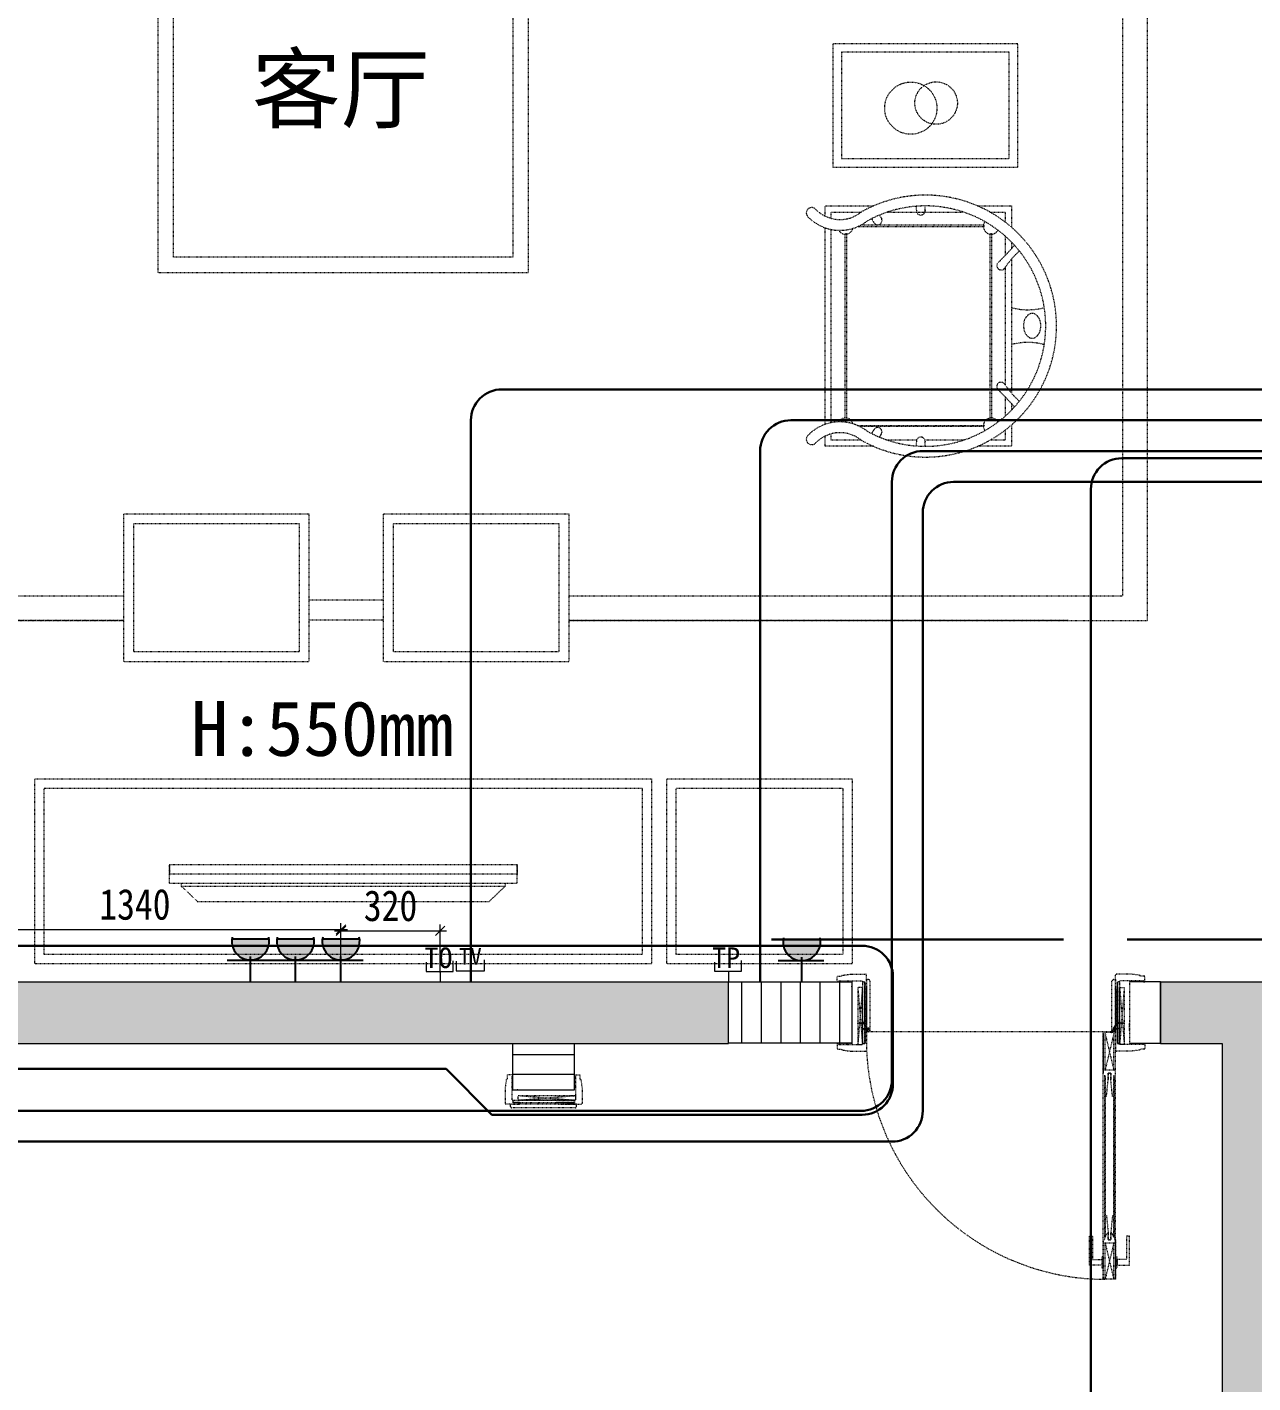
# Model space of a CAD drawing. Header units: millimetres. Extents: x -41640 to 3079702, y -5257903 to 68462.
# Drawn here: x 6907 to 10882, y 5178 to 9576 of the extents above; entities that cross this region are included whole.
import ezdxf

# ---------------------------------------------------------------- set-up
doc = ezdxf.new("R2010")
doc.units = ezdxf.units.MM
doc.header["$LTSCALE"] = 10
doc.linetypes.add('ACAD_ISO03W100', pattern=[30, 12, -18])
doc.linetypes.add('CONTINOUS', pattern=[0])
doc.layers.get('0').update_dxf_attribs({"color": 255})
doc.layers.get('Defpoints').update_dxf_attribs({"color": 255})
for name, color, linetype, lineweight in [('1弱电插座布线图', 6, 'Continuous', 30), ('1弱电插座布置图', 6, 'Continuous', 30), ('1强弱电插座尺寸', 5, 'Continuous', 0), ('1强电插座布线图', 1, 'Continuous', 30), ('1强电插座布置图', 1, 'Continuous', 30), ('E__电路__弱电插座', 6, 'Continuous', 5), ('浅线', 251, 'CONTINOUS', 0)]:
    doc.layers.add(name, color=color, linetype=linetype, lineweight=lineweight)
doc.layers.add('2323', color=4, linetype='Continuous')
doc.layers.add('LAYER2', color=8, linetype='Continuous')
doc.styles.get("Standard").update_dxf_attribs({"font": ''})
doc.styles.add('夏建东', font='', dxfattribs={"width": 0.85})
doc.styles.add('宋', font='')
doc.styles.add('邓林', font='simhei.ttf')
doc.styles.get('Standard').set_extended_font_data('SimSun')
doc.styles.get('夏建东').set_extended_font_data('SimSun')
doc.styles.get('宋').set_extended_font_data('FangSong_GB2312')
doc.dimstyles.new('g', dxfattribs={"dimtxt": 100, "dimasz": 31, "dimexe": 21, "dimexo": 30, "dimgap": 31, "dimtad": 1, "dimtih": 1, "dimtoh": 1, "dimdec": 0, "dimrnd": 10, "dimdsep": 46, "dimtxsty": '夏建东', "dimblk": 'OBLIQUE', "dimcen": 2.5, "dimdle": 21, "dimclrd": 5, "dimclre": 5, "dimclrt": 5, "dimadec": 0, "dimazin": 0, "dimtfac": 1, "dimtdec": 0, "dimtmove": 2, "dimatfit": 3, "dimldrblk": 'DOT', "dimfxl": 300, "dimlwd": -1, "dimlwe": -1, "dimarcsym": 1})

# ---------------------------------------------------------------- blocks, each defined once
blk = doc.blocks.new('强电插座')
at = {"lineweight": 0}
h = blk.add_hatch(color=12, dxfattribs=at)
h.set_gradient(color1=(216, 3, 3), color2=(230, 5, 5), tint=1, name='CYLINDER')
h.paths.add_polyline_path([(88497.8, 75989.2, 1.129445), (88497.8, 75909.4)])
at = {"layer": '2323', "color": 1}
for p, q in [((88452.6, 75999.6), (88452.6, 75902)), ((88497.8, 75989.2), (88497.8, 75909.4)), ((88407.2, 75949.3), (88460.4, 75949.3))]:
    blk.add_line(p, q, dxfattribs=at)
blk.add_arc((88492.9, 75949.3), 40.2, 77.2553, 282.7447, dxfattribs=at)
at = {"layer": 'LAYER2', "color": 1, "ltscale": 20}
blk.add_line((88456.4, 75966.1), (88456.4, 75966.1), dxfattribs=at)
blk = doc.blocks.new('_Oblique')
at = {"color": 0, "linetype": 'ByBlock', "lineweight": -2}
blk.add_line((-0.5, -0.5), (0.5, 0.5), dxfattribs=at)
blk = doc.blocks.new('*D677')
at = {"layer": '1强弱电插座尺寸', "color": 5}
for p, q in [((6567.5, 6648.7), (7946.2, 6648.7)), ((6588.5, 6509), (6588.5, 6669.7)), ((7925.2, 6511.1), (7925.2, 6669.7))]:
    blk.add_line(p, q, dxfattribs=at)
at = {"layer": 'Defpoints', "color": 0, "linetype": 'Continuous', "lineweight": 30}
for p in [(7925.2, 6648.7), (6588.5, 6479), (7925.2, 6481.1)]:
    blk.add_point(p, dxfattribs=at)
at = {"layer": '1强弱电插座尺寸', "color": 5, "linetype": 'Continuous', "xscale": 31, "yscale": 31, "zscale": 31, "rotation": 180}
blk.add_blockref('_Oblique', (6588.5, 6648.7), dxfattribs=at)
at = {"layer": '1强弱电插座尺寸', "color": 5, "linetype": 'Continuous', "xscale": 31, "yscale": 31, "zscale": 31}
blk.add_blockref('_Oblique', (7925.2, 6648.7), dxfattribs=at)
at = {"layer": '1强弱电插座尺寸', "color": 5, "linetype": 'Continuous', "lineweight": 30, "insert": (7256.9, 6729.7), "char_height": 100, "attachment_point": 5, "style": '夏建东'}
blk.add_mtext('1340', dxfattribs=at)
blk = doc.blocks.new('_Dot')
at = {"color": 0, "linetype": 'ByBlock', "lineweight": -2}
blk.add_line((-0.5, 0), (-1, 0), dxfattribs=at)
at = {"color": 0, "linetype": 'ByBlock', "const_width": 0.5}
blk.add_lwpolyline([(-0.25, 0, 1), (0.25, 0, 1)], format="xyb", close=True, dxfattribs=at)
blk = doc.blocks.new('网线')
at = {"layer": 'E__电路__弱电插座', "color": 6, "lineweight": 9}
for p, q in [((1018175, 135204), (1018175, 135111)), ((1018450, 135111), (1018450, 135219)), ((1018175, 135111), (1018450, 135111)), ((1018318, 135111), (1018318, 135003))]:
    blk.add_line(p, q, dxfattribs=at)
at = {"layer": 'E__电路__弱电插座', "color": 6, "ltscale": 20, "insert": (1018158, 135354), "char_height": 210, "width": 159.17, "attachment_point": 1, "style": '宋'}
blk.add_mtext('{\\fSimSun|b0|i0|c134|p2;TO}', dxfattribs=at)
blk = doc.blocks.new('33333')
at = {"layer": '1弱电插座布置图', "color": 6, "lineweight": 9}
for p, q in [((-95, 134.1), (-95, 71.7)), ((87.9, 71.7), (87.9, 143.7)), ((-95, 71.7), (87.9, 71.7)), ((0, 71.8), (0, 0))]:
    blk.add_line(p, q, dxfattribs=at)
at = {"layer": '1弱电插座布置图', "color": 6, "lineweight": 9, "ltscale": 20, "insert": (-77.2, 220), "char_height": 107.788, "width": 95.312, "attachment_point": 1, "style": '宋'}
blk.add_mtext('{\\fSimSun|b0|i0|c134|p2;TV}', dxfattribs=at)
blk = doc.blocks.new('*D703')
at = {"layer": '1强弱电插座尺寸', "color": 5}
for p, q in [((7904.2, 6644.3), (8267.7, 6644.3)), ((7925.2, 6511.1), (7925.2, 6665.3)), ((8246.7, 6509), (8246.7, 6665.3))]:
    blk.add_line(p, q, dxfattribs=at)
at = {"layer": 'Defpoints', "color": 0, "linetype": 'Continuous', "lineweight": 30}
for p in [(8246.7, 6644.3), (7925.2, 6481.1), (8246.7, 6479)]:
    blk.add_point(p, dxfattribs=at)
at = {"layer": '1强弱电插座尺寸', "color": 5, "linetype": 'Continuous', "xscale": 31, "yscale": 31, "zscale": 31, "rotation": 180}
blk.add_blockref('_Oblique', (7925.2, 6644.3), dxfattribs=at)
at = {"layer": '1强弱电插座尺寸', "color": 5, "linetype": 'Continuous', "xscale": 31, "yscale": 31, "zscale": 31}
blk.add_blockref('_Oblique', (8246.7, 6644.3), dxfattribs=at)
at = {"layer": '1强弱电插座尺寸', "color": 5, "linetype": 'Continuous', "lineweight": 30, "insert": (8086, 6725.3), "char_height": 100, "attachment_point": 5, "style": '夏建东'}
blk.add_mtext('320', dxfattribs=at)

msp = doc.modelspace()

# ---------------------------------------------------------------- hatches: boundary and pattern name
at = {"layer": '浅线'}
h = msp.add_hatch(color=256, dxfattribs=at)
h.paths.add_polyline_path([(2982.3, 12839), (2742.3, 12839), (2742.3, 11479), (2982.3, 11479)])
h.paths.add_polyline_path([(2982.3, 7279), (2742.3, 7279), (2742.3, 5879), (2982.3, 5879)])
h.paths.add_polyline_path([(9182.3, 6479), (2982.3, 6479), (2982.3, 6279), (9182.3, 6279)])
h.paths.add_polyline_path([(8467.2, 6279), (8207.7, 6279)], flags=17)
msp.add_hatch(color=256, dxfattribs=at).paths.add_polyline_path([(15982.6, 7479), (12982.6, 7479), (12982.6, 6479), (10582.3, 6479), (10582.3, 6279), (10782.3, 6279), (10782.3, 2479), (10982.3, 2479), (10982.3, 6279), (13182.6, 6279), (13182.6, 7279), (15782.6, 7279), (15782.6, 6129), (16132.6, 6129), (16132.6, 6349), (15982.6, 6349)])
h = msp.add_hatch(dxfattribs=at)
h.set_pattern_fill('ANSI31', color=256, scale=20, angle=45, style=0)
h.set_pattern_definition([(90, (-3246102.35, 3421590.874), (-63.5, 1e-14), [])])
h.paths.add_polyline_path([(9581.9, 6479), (9182.3, 6479), (9182.3, 6279.7), (9581.9, 6279.7)])
h = msp.add_hatch(dxfattribs=at)
h.set_pattern_fill('ANSI31', color=256, scale=20, angle=135, style=0)
h.set_pattern_definition([(180, (-3246102.35, 3421590.874), (-1e-14, -63.5), [])])
h.paths.add_polyline_path([(8682.3, 6279), (8482.3, 6279), (8482.3, 6129), (8682.3, 6129)])
h.paths.add_polyline_path([(8682.3, 5029), (8482.3, 5029), (8482.3, 4879), (8682.3, 4879)])

# ---------------------------------------------------------------- linework, layer by layer
at = {"layer": '1弱电插座布线图', "linetype": 'Continuous', "lineweight": 30}
for points in [[(8346.7, 6478.4), (8346.7, 8300.6, -0.414214), (8446.7, 8400.6), (20529.8, 8400.6, -0.414214), (20629.8, 8300.6), (20629.8, 4449)], [(9284.4, 6479), (9284.4, 8200.6, -0.414214), (9384.4, 8300.6), (20429.8, 8300.6, -0.414214), (20529.8, 8200.6), (20529.8, 4449)], [(5794.8, 6279), (5794.8, 6160.5, 0.414214), (5894.8, 6060.5), (9611.8, 6060.5, 0.414214), (9711.8, 6160.5), (9711.8, 8100.6, -0.414214), (9811.8, 8200.6), (20329.8, 8200.6, -0.414214), (20429.8, 8100.6), (20429.8, 4449)], [(5694.8, 6279), (5694.8, 6060.5, 0.414214), (5794.8, 5960.5), (9711.8, 5960.5, 0.414214), (9811.8, 6060.5), (9811.8, 8000.6, -0.414214), (9911.8, 8100.6), (20229.8, 8100.6, -0.414214), (20329.8, 8000.6), (20329.8, 4449)]]:
    msp.add_lwpolyline(points, format="xyb", dxfattribs=at)
at = {"layer": '1强电插座布线图', "linetype": 'Continuous', "lineweight": 30}
for points in [[(6694, 2547.6), (3095.7, 2547.6), (3095.7, 6196.6), (8266.3, 6196.6), (8414.9, 6047.9), (9615.3, 6047.9, 0.414214), (9715.3, 6147.9), (9715.3, 6495.8, 0.414214), (9615.3, 6595.8), (5952, 6595.8), (3191.1, 6595.8, -0.414214), (3091.1, 6695.8), (3091.1, 12186.5), (10674.5, 12186.5, 0.414214), (10774.5, 12286.5), (10774.5, 12419.2, 0.414214), (10674.5, 12519.2), (10272.3, 12519.2)], [(14817.4, 7479), (14817.4, 7977, 0.414214), (14717.4, 8077), (12631.7, 8077, 0.414214), (12531.7, 7977), (12531.7, 6715.9, -0.414214), (12431.7, 6615.9), (10475.1, 6615.9)]]:
    msp.add_lwpolyline(points, format="xyb", dxfattribs=at)
at = {"layer": '1强电插座布线图', "color": 2, "linetype": 'Continuous', "lineweight": 30}
msp.add_lwpolyline([(21521.3, 4375.7), (21521.3, 8077, 0.414214), (21421.3, 8177), (10457, 8177, 0.414214), (10357, 8077), (10357, 4815.6, -0.414214), (10257, 4715.6), (8769.1, 4715.6)], format="xyb", dxfattribs=at)
at = {"layer": '1强电插座布线图', "linetype": 'Continuous', "lineweight": 30}
msp.add_lwpolyline([(10268.6, 6615.9), (9321, 6615.9)], dxfattribs=at)
at = {"layer": 'E__电路__弱电插座', "color": 6, "lineweight": 9}
for p, q in [((9136.9, 6543.1), (9136.9, 6513.3)), ((9136.9, 6513.3), (9224.4, 6513.3)), ((9182.3, 6513.3), (9182.3, 6479)), ((9224.4, 6513.3), (9224.4, 6547.7))]:
    msp.add_line(p, q, dxfattribs=at)
at = {"layer": '浅线', "linetype": 'ACAD_ISO03W100', "ltscale": 0.01}
for p, q in [((7368.7, 6859.5), (8496.2, 6859.5)), ((7368.7, 6799.5), (7368.7, 6859.5)), ((7368.7, 6859.5), (7368.7, 6823.5)), ((7368.7, 6829.5), (8496.2, 6829.5)), ((8496.2, 6859.5), (8496.2, 6823.5)), ((8496.2, 6799.5), (8496.2, 6859.5)), ((7368.7, 6799.5), (8496.2, 6799.5)), ((7407.5, 6799.5), (7407.5, 6789)), ((7407.5, 6789), (8457.3, 6789)), ((7407.5, 6789), (7459.3, 6739.5)), ((8457.3, 6789), (8405.5, 6739.5)), ((8457.3, 6799.5), (8457.3, 6789)), ((9534.3, 6479), (9534.3, 6497)), ((9534.3, 6497), (9549.3, 6497)), ((9539.3, 6479), (9534.3, 6479)), ((9539.3, 6482), (9616.8, 6482)), ((9539.3, 6482), (9539.3, 6479)), ((9549.3, 6500), (9579.3, 6504)), ((9549.3, 6497), (9549.3, 6500)), ((9579.3, 6504), (9626.3, 6504)), ((9582.3, 6480.5), (9582.3, 6277.5)), ((9623.8, 6479), (9616.3, 6479)), ((9616.3, 6479), (9616.3, 6279)), ((9623.8, 6479), (9616.3, 6479)), ((9616.8, 6479), (9616.8, 6482)), ((9616.8, 6479), (9623.8, 6479)), ((9623.8, 6339), (9623.8, 6479)), ((9623.8, 6339), (9623.8, 6479)), ((9623.8, 6476), (9623.8, 6337)), ((9623.8, 6476), (9623.8, 6337)), ((9629.3, 6464), (9629.3, 6501)), ((9629.3, 6486), (9629.3, 6337)), ((9636.3, 6486), (9629.3, 6486)), ((9629.3, 6486), (9629.3, 6464)), ((9641.3, 6321.5), (9641.3, 6481)), ((10425.3, 6321.5), (10425.3, 6481)), ((10430.3, 6486), (10437.3, 6486)), ((10437.3, 6464), (10437.3, 6501)), ((10437.3, 6486), (10437.3, 6337)), ((10437.3, 6486), (10437.3, 6464)), ((10487.3, 6504), (10440.3, 6504)), ((10442.8, 6479), (10450.3, 6479)), ((10449.8, 6479), (10442.8, 6479)), ((10442.8, 6339), (10442.8, 6479)), ((10442.8, 6479), (10450.3, 6479)), ((10442.8, 6339), (10442.8, 6479)), ((10442.8, 6476), (10442.8, 6337)), ((10442.8, 6476), (10442.8, 6337)), ((10449.8, 6479), (10449.8, 6482)), ((10527.3, 6482), (10449.8, 6482)), ((10450.3, 6479), (10450.3, 6279)), ((10482.3, 6482), (10482.3, 6276)), ((10517.3, 6500), (10487.3, 6504)), ((10517.3, 6497), (10517.3, 6500)), ((10532.3, 6497), (10517.3, 6497)), ((10527.3, 6482), (10527.3, 6479)), ((10527.3, 6479), (10532.3, 6479)), ((10532.3, 6479), (10532.3, 6497)), ((9616.3, 6461), (9601.3, 6276)), ((9601.3, 6461), (9616.3, 6276)), ((9601.3, 6461), (9601.3, 6276)), ((9616.3, 6461), (9601.3, 6461)), ((9616.3, 6276), (9616.3, 6461)), ((9623.8, 6337), (9623.8, 6464)), ((9629.3, 6464), (9628, 6339)), ((9629.3, 6464), (9628, 6339)), ((9629.3, 6464), (9629.3, 6337)), ((9629.3, 6337.5), (9629.3, 6464)), ((9629.3, 6464), (9629.3, 6337)), ((10437.3, 6464), (10438.6, 6339)), ((10437.3, 6464), (10437.3, 6337)), ((10437.3, 6337.5), (10437.3, 6464)), ((10437.3, 6464), (10438.6, 6339)), ((10437.3, 6464), (10437.3, 6337)), ((10442.8, 6337), (10442.8, 6464)), ((10450.3, 6461), (10465.3, 6276)), ((10465.3, 6461), (10450.3, 6276)), ((10450.3, 6276), (10450.3, 6461)), ((10450.3, 6461), (10465.3, 6461)), ((10465.3, 6461), (10465.3, 6276)), ((9599.1, 6345), (9626.3, 6345)), ((9605.1, 6346.8), (9621.3, 6346.8)), ((9605.8, 6343.2), (9621.3, 6343.2)), ((9621.3, 6346.8), (9626.3, 6345)), ((9621.3, 6343.2), (9626.3, 6345)), ((9623.8, 6339), (9628, 6339)), ((9623.8, 6339), (9623.8, 6337)), ((9623.8, 6339), (9628, 6339)), ((9623.8, 6339), (9623.8, 6337)), ((9623.8, 6282), (9623.8, 6338.5)), ((9623.8, 6338.5), (9629.3, 6338.5)), ((9623.8, 6338.5), (9629.3, 6338.5)), ((9623.8, 6282), (9623.8, 6338.5)), ((9629.3, 6338.5), (9623.8, 6338.5)), ((9623.8, 6338.5), (9623.8, 6279)), ((9629.3, 6337), (9623.8, 6337)), ((9623.8, 6337), (9629.3, 6337)), ((9623.8, 6337), (9629.3, 6337)), ((9629.3, 6337), (9623.8, 6337)), ((9623.8, 6336.5), (9628, 6336.5)), ((9623.8, 6336.5), (9623.8, 6279)), ((9629.3, 6331.5), (9628, 6336.5)), ((9629.3, 6338.5), (9629.3, 6321.5)), ((9629.3, 6338.5), (9629.3, 6321.5)), ((9629.3, 6338.5), (9629.3, 6321.5)), ((9629.3, 6337), (9629.3, 6337)), ((10433.3, 6326.6), (10433.3, 6335.6)), ((10433.3, 6326.6), (10433.3, 6335.6)), ((10433.8, 6336.1), (10437.3, 6336.1)), ((10433.8, 6336.1), (10437.3, 6336.1)), ((10437.3, 6338.5), (10437.3, 6321.5)), ((10442.8, 6338.5), (10437.3, 6338.5)), ((10442.8, 6338.5), (10437.3, 6338.5)), ((10437.3, 6338.5), (10437.3, 6321.5)), ((10437.3, 6338.5), (10437.3, 6321.5)), ((10437.3, 6338.5), (10442.8, 6338.5)), ((10437.3, 6337), (10442.8, 6337)), ((10442.8, 6337), (10437.3, 6337)), ((10442.8, 6337), (10437.3, 6337)), ((10437.3, 6337), (10437.3, 6337)), ((10437.3, 6337), (10442.8, 6337)), ((10437.3, 6331.5), (10438.6, 6336.5)), ((10442.8, 6339), (10438.6, 6339)), ((10442.8, 6339), (10438.6, 6339)), ((10442.8, 6336.5), (10438.6, 6336.5)), ((10445.3, 6346.8), (10440.3, 6345)), ((10467.5, 6345), (10440.3, 6345)), ((10445.3, 6343.2), (10440.3, 6345)), ((10442.8, 6339), (10442.8, 6337)), ((10442.8, 6339), (10442.8, 6337)), ((10442.8, 6282), (10442.8, 6338.5)), ((10442.8, 6282), (10442.8, 6338.5)), ((10442.8, 6338.5), (10442.8, 6279)), ((10442.8, 6336.5), (10442.8, 6279)), ((10461.5, 6346.8), (10445.3, 6346.8)), ((10460.9, 6343.2), (10445.3, 6343.2)), ((10482.3, 6321.4), (10482.3, 6341.4)), ((9614.1, 6326.2), (9632.3, 6326.2)), ((9620.1, 6328), (9627.3, 6328)), ((9620.8, 6324.4), (9627.3, 6324.4)), ((9623.8, 6329.5), (9623.8, 6331.5)), ((9627.3, 6328), (9632.3, 6326.2)), ((9627.3, 6324.4), (9632.3, 6326.2)), ((9629.3, 6331.5), (9629.3, 6257)), ((9629.3, 6324.5), (9629.3, 6331.5)), ((9629.3, 6279), (9629.3, 6324.5)), ((9629.3, 6321.5), (9634.1, 6321.5)), ((9633.3, 6321.5), (9629.3, 6321.5)), ((9633.3, 6321.5), (9629.3, 6321.5)), ((9629.3, 6321.5), (9629.3, 6316.5)), ((9629.3, 6321.5), (9629.3, 6316.9)), ((9633.3, 6321.5), (9629.3, 6321.5)), ((9635.1, 6318.4), (9629.3, 6316.5)), ((10437.3, 6316.5), (9629.3, 6316.5)), ((9633.3, 6321.5), (9633.3, 6329.5)), ((9633.3, 6329.5), (9637.3, 6329.5)), ((9633.3, 6329.5), (9637.3, 6329.5)), ((9633.3, 6321.5), (9633.3, 6329.5)), ((9633.3, 6329.5), (9637.3, 6329.5)), ((9633.3, 6329.5), (9633.3, 6321.5)), ((9635.1, 6328.5), (9633.4, 6327.2)), ((9634.1, 6325), (9633.4, 6324.6)), ((9633.9, 6326.9), (9633.7, 6326.8)), ((9633.9, 6324.3), (9633.7, 6324.2)), ((9634.1, 6326.8), (9634.1, 6325)), ((9634.1, 6324.2), (9634.1, 6321.5)), ((9635.5, 6328.5), (9635.1, 6328.5)), ((9635.1, 6316.8), (9635.1, 6318.4)), ((9635.3, 6316.5), (9635.3, 6316.5)), ((9635.5, 6328.5), (9637.2, 6327.2)), ((9641, 6320.4), (9635.6, 6318.6)), ((9635.6, 6316.8), (9635.6, 6318.6)), ((9636.6, 6326.8), (9636.6, 6325)), ((9636.6, 6325), (9637.2, 6324.6)), ((9636.6, 6324.2), (9636.6, 6321.5)), ((9636.6, 6321.5), (9641.3, 6321.5)), ((9636.7, 6326.9), (9636.9, 6326.8)), ((9636.7, 6324.3), (9636.9, 6324.2)), ((9637.3, 6329.5), (9637.3, 6321.5)), ((9637.3, 6329.5), (9637.3, 6321.5)), ((9637.3, 6329.5), (9637.3, 6321.5)), ((9637.3, 6321.5), (9641.3, 6321.5)), ((9641.3, 6321.5), (9641.3, 6320.9)), ((10437.3, 6314.1), (10397.3, 6314.1)), ((10397.3, 5514.1), (10397.3, 6314.1)), ((10397.3, 6311.1), (10397.3, 6183.1)), ((10397.3, 6311.1), (10397.3, 6183.1)), ((10397.8, 6183.1), (10397.8, 6311.1)), ((10403.3, 6193.1), (10403.3, 6311.1)), ((10403.3, 6311.1), (10431.3, 6193.1)), ((10431.3, 6311.1), (10403.3, 6193.1)), ((10425.3, 6321.5), (10425.3, 6320.9)), ((10430.1, 6321.5), (10425.3, 6321.5)), ((10429.3, 6321.5), (10425.3, 6321.5)), ((10425.7, 6320.4), (10431.1, 6318.6)), ((10429.3, 6329.5), (10429.3, 6321.5)), ((10433.3, 6329.5), (10429.3, 6329.5)), ((10433.3, 6329.5), (10429.3, 6329.5)), ((10429.3, 6329.5), (10429.3, 6321.5)), ((10433.3, 6329.5), (10429.3, 6329.5)), ((10429.3, 6329.5), (10429.3, 6321.5)), ((10431.1, 6328.5), (10429.4, 6327.2)), ((10430.1, 6325), (10429.4, 6324.6)), ((10429.9, 6326.9), (10429.7, 6326.8)), ((10429.9, 6324.3), (10429.7, 6324.2)), ((10430.1, 6326.8), (10430.1, 6325)), ((10430.1, 6324.2), (10430.1, 6321.5)), ((10430.8, 6326.1), (10432.8, 6326.1)), ((10430.8, 6326.1), (10432.8, 6326.1)), ((10431.1, 6328.5), (10431.5, 6328.5)), ((10431.1, 6316.8), (10431.1, 6318.6)), ((10431.3, 6316.5), (10431.3, 6316.5)), ((10431.3, 6193.1), (10431.3, 6311.1)), ((10431.5, 6328.5), (10433.2, 6327.2)), ((10431.6, 6316.8), (10431.6, 6318.4)), ((10431.6, 6318.4), (10437.3, 6316.5)), ((10432.6, 6326.8), (10432.6, 6325)), ((10432.6, 6325), (10433.2, 6324.6)), ((10432.6, 6324.2), (10432.6, 6321.5)), ((10437.3, 6321.5), (10432.6, 6321.5)), ((10432.7, 6326.9), (10432.9, 6326.8)), ((10432.7, 6324.3), (10432.9, 6324.2)), ((10433.3, 6321.5), (10433.3, 6329.5)), ((10433.3, 6321.5), (10433.3, 6329.5)), ((10433.3, 6329.5), (10433.3, 6321.5)), ((10433.3, 6321.5), (10437.3, 6321.5)), ((10433.3, 6321.5), (10437.3, 6321.5)), ((10433.3, 6321.5), (10437.3, 6321.5)), ((10439.3, 6328), (10434.3, 6326.2)), ((10439.3, 6324.4), (10434.3, 6326.2)), ((10452.5, 6326.2), (10434.3, 6326.2)), ((10436.8, 6183.1), (10436.8, 6311.1)), ((10437.3, 6331.5), (10437.3, 6257)), ((10437.3, 6324.5), (10437.3, 6331.5)), ((10437.3, 6279), (10437.3, 6324.5)), ((10437.3, 6321.5), (10437.3, 6316.5)), ((10437.3, 6321.5), (10437.3, 6316.9)), ((10437.3, 5514.1), (10437.3, 6314.1)), ((10437.3, 6183.1), (10437.3, 6311.1)), ((10437.3, 6183.1), (10437.3, 6311.1)), ((10446.5, 6328), (10439.3, 6328)), ((10445.9, 6324.4), (10439.3, 6324.4)), ((10442.8, 6329.5), (10442.8, 6331.5)), ((9534.3, 6279), (9534.3, 6261)), ((9539.3, 6279), (9534.3, 6279)), ((9534.3, 6261), (9549.3, 6261)), ((9539.3, 6276), (9539.3, 6279)), ((9539.3, 6276), (9616.8, 6276)), ((9579.3, 6276), (9539.3, 6276)), ((9549.3, 6261), (9549.3, 6258)), ((9549.3, 6258), (9579.3, 6254)), ((9579.3, 6254), (9626.3, 6254)), ((9601.3, 6276), (9616.3, 6276)), ((9616.3, 6281), (9616.3, 6276)), ((9616.3, 6279), (9623.3, 6279)), ((9623.8, 6279), (9616.3, 6279)), ((9616.8, 6279), (9616.8, 6276)), ((9616.8, 6279), (9623.8, 6279)), ((10487.3, 6254), (10440.3, 6254)), ((10449.8, 6279), (10442.8, 6279)), ((10442.8, 6279), (10450.3, 6279)), ((10450.3, 6279), (10443.3, 6279)), ((10449.8, 6279), (10449.8, 6276)), ((10527.3, 6276), (10449.8, 6276)), ((10450.3, 6281), (10450.3, 6276)), ((10465.3, 6276), (10450.3, 6276)), ((10517.3, 6258), (10487.3, 6254)), ((10517.3, 6261), (10517.3, 6258)), ((10532.3, 6261), (10517.3, 6261)), ((10527.3, 6279), (10532.3, 6279)), ((10527.3, 6276), (10527.3, 6279)), ((10532.3, 6279), (10532.3, 6261)), ((8461.3, 6162), (8457.3, 6132)), ((8464.3, 6162), (8461.3, 6162)), ((8482.3, 6177), (8464.3, 6177)), ((8464.3, 6177), (8464.3, 6162)), ((8479.3, 6172), (8479.3, 6094.5)), ((8479.3, 6172), (8482.3, 6172)), ((8482.3, 6172), (8482.3, 6177)), ((8682.3, 6177), (8700.3, 6177)), ((8682.3, 6172), (8682.3, 6177)), ((8685.3, 6172), (8682.3, 6172)), ((8685.3, 6172), (8685.3, 6094.5)), ((8685.3, 6132), (8685.3, 6172)), ((8700.3, 6177), (8700.3, 6162)), ((8700.3, 6162), (8703.3, 6162)), ((8703.3, 6162), (8707.3, 6132)), ((10397.8, 6193.1), (10436.8, 6193.1)), ((10401.3, 6176.6), (10401.3, 5651.6)), ((10401.3, 6176.6), (10401.3, 5651.6)), ((10404.3, 5652.6), (10404.3, 6175.6)), ((10404.3, 5652.6), (10404.3, 6175.6)), ((10407.3, 6106.1), (10413.3, 6164.1)), ((10407.3, 6106.1), (10413.3, 6164.1)), ((10413.3, 6183.1), (10413.3, 6161.1)), ((10421.3, 6183.1), (10413.3, 6183.1)), ((10413.3, 6183.1), (10413.3, 6161.1)), ((10421.3, 6183.1), (10413.3, 6183.1)), ((10413.3, 6161.1), (10413.3, 6183.1)), ((10413.3, 6183.1), (10421.3, 6183.1)), ((10421.3, 6183.1), (10413.3, 6183.1)), ((10413.3, 6161.1), (10413.3, 6183.1)), ((10421.3, 6183.1), (10421.3, 6161.1)), ((10421.3, 6161.1), (10421.3, 6183.1)), ((10421.3, 6161.1), (10421.3, 6183.1)), ((10421.3, 6161.1), (10421.3, 6183.1)), ((10427.3, 6106.1), (10421.3, 6164.1)), ((10427.3, 6106.1), (10421.3, 6164.1)), ((10430.3, 6175.6), (10430.3, 5652.6)), ((10430.3, 6175.6), (10430.3, 5652.6)), ((10433.3, 5651.6), (10433.3, 6176.6)), ((10433.3, 5651.6), (10433.3, 6176.6)), ((8457.3, 6132), (8457.3, 6085)), ((8480.8, 6129), (8683.8, 6129)), ((8707.3, 6132), (8707.3, 6085)), ((8497.3, 6082), (8460.3, 6082)), ((8475.3, 6082), (8504.3, 6082)), ((8475.3, 6075), (8475.3, 6082)), ((8475.3, 6082), (8497.3, 6082)), ((8482.3, 6094.5), (8479.3, 6094.5)), ((8684.3, 6070), (8480.3, 6070)), ((8482.3, 6087.5), (8482.3, 6095)), ((8482.3, 6095), (8682.3, 6095)), ((8482.3, 6087.5), (8482.3, 6095)), ((8482.3, 6094.5), (8482.3, 6087.5)), ((8502.3, 6087.5), (8482.3, 6087.5)), ((8502.3, 6087.5), (8482.3, 6087.5)), ((8485.3, 6087.5), (8504.3, 6087.5)), ((8485.3, 6087.5), (8504.3, 6087.5)), ((8504.3, 6087.5), (8497.3, 6087.5)), ((8497.3, 6082), (8502.3, 6083.3)), ((8497.3, 6082), (8502.3, 6083.3)), ((8497.3, 6082), (8504.3, 6082)), ((8503.8, 6082), (8497.3, 6082)), ((8497.3, 6082), (8504.3, 6082)), ((8500.3, 6095), (8685.3, 6110)), ((8500.3, 6110), (8685.3, 6095)), ((8500.3, 6110), (8685.3, 6110)), ((8500.3, 6095), (8500.3, 6110)), ((8685.3, 6095), (8500.3, 6095)), ((8502.3, 6087.5), (8502.3, 6083.3)), ((8502.3, 6087.5), (8504.3, 6087.5)), ((8502.3, 6087.5), (8502.3, 6083.3)), ((8502.3, 6087.5), (8504.3, 6087.5)), ((8504.3, 6082), (8504.3, 6087.5)), ((8504.3, 6087.5), (8504.3, 6082)), ((8504.3, 6087.5), (8504.3, 6082)), ((8504.3, 6087.5), (8682.3, 6087.5)), ((8504.3, 6082), (8504.3, 6087.5)), ((8682.3, 6082), (8504.3, 6082)), ((8504.3, 6082), (8504.3, 6082)), ((8679.3, 6087.5), (8622.8, 6087.5)), ((8679.3, 6087.5), (8622.8, 6087.5)), ((8624.8, 6087.5), (8682.3, 6087.5)), ((8629.8, 6082), (8704.3, 6082)), ((8662.3, 6087.5), (8660.3, 6087.5)), ((8660.3, 6082), (8660.3, 6087.5)), ((8660.3, 6087.5), (8667.3, 6087.5)), ((8679.3, 6087.5), (8660.3, 6087.5)), ((8660.3, 6087.5), (8660.3, 6082)), ((8660.3, 6087.5), (8660.3, 6082)), ((8679.3, 6087.5), (8660.3, 6087.5)), ((8660.3, 6082), (8660.3, 6087.5)), ((8662.3, 6087.5), (8660.3, 6087.5)), ((8667.3, 6082), (8660.3, 6082)), ((8689.3, 6082), (8660.3, 6082)), ((8660.3, 6082), (8660.3, 6082)), ((8667.3, 6082), (8660.3, 6082)), ((8660.8, 6082), (8667.3, 6082)), ((8662.3, 6087.5), (8662.3, 6083.3)), ((8662.3, 6087.5), (8682.3, 6087.5)), ((8662.3, 6087.5), (8662.3, 6083.3)), ((8662.3, 6087.5), (8682.3, 6087.5)), ((8667.3, 6082), (8662.3, 6083.3)), ((8667.3, 6082), (8662.3, 6083.3)), ((8689.3, 6082), (8667.3, 6082)), ((8680.3, 6095), (8685.3, 6095)), ((8682.3, 6095), (8682.3, 6088)), ((8682.3, 6087.5), (8682.3, 6095)), ((8682.3, 6087.5), (8682.3, 6095)), ((8682.3, 6087.5), (8682.3, 6095)), ((8682.3, 6094.5), (8685.3, 6094.5)), ((8682.3, 6094.5), (8682.3, 6087.5)), ((8682.3, 6094.5), (8682.3, 6087.5)), ((8682.3, 6094.5), (8685.3, 6094.5)), ((8685.3, 6110), (8685.3, 6095)), ((8689.3, 6075), (8689.3, 6082)), ((10407.3, 5722.1), (10413.3, 5664.1)), ((10427.3, 5722.1), (10421.3, 5664.1)), ((10397.3, 5514.1), (10397.3, 5642.1)), ((10400.8, 5642.1), (10397.3, 5642.1)), ((10397.3, 5514.1), (10397.3, 5642.1)), ((10400.8, 5642.1), (10397.3, 5642.1)), ((10397.8, 5514.1), (10397.8, 5642.1)), ((10397.8, 5632.1), (10436.8, 5632.1)), ((10401.3, 5651.6), (10401.3, 5642.6)), ((10401.3, 5651.6), (10401.3, 5642.6)), ((10403.8, 5652.1), (10401.8, 5652.1)), ((10403.8, 5652.1), (10401.8, 5652.1)), ((10403.3, 5514.1), (10403.3, 5632.1)), ((10403.3, 5632.1), (10431.3, 5514.1)), ((10431.3, 5632.1), (10403.3, 5514.1)), ((10411.8, 5664.1), (10413.3, 5664.1)), ((10413.3, 5664.1), (10413.3, 5642.1)), ((10413.3, 5642.1), (10413.3, 5664.1)), ((10413.3, 5642.1), (10413.3, 5664.1)), ((10413.3, 5664.1), (10413.3, 5642.1)), ((10413.3, 5642.1), (10421.3, 5642.1)), ((10421.3, 5642.1), (10413.3, 5642.1)), ((10421.3, 5642.1), (10413.3, 5642.1)), ((10421.3, 5642.1), (10413.3, 5642.1)), ((10421.3, 5664.1), (10421.3, 5642.1)), ((10421.3, 5664.1), (10421.3, 5642.1)), ((10421.3, 5642.1), (10421.3, 5664.1)), ((10422.8, 5664.1), (10421.3, 5664.1)), ((10421.3, 5664.1), (10421.3, 5642.1)), ((10430.8, 5652.1), (10432.8, 5652.1)), ((10430.8, 5652.1), (10432.8, 5652.1)), ((10431.3, 5514.1), (10431.3, 5632.1)), ((10433.3, 5651.6), (10433.3, 5642.6)), ((10433.3, 5651.6), (10433.3, 5642.6)), ((10433.8, 5642.1), (10437.3, 5642.1)), ((10433.8, 5642.1), (10437.3, 5642.1)), ((10436.8, 5514.1), (10436.8, 5642.1)), ((10437.3, 5642.1), (10437.3, 5514.1)), ((10437.3, 5642.1), (10437.3, 5514.1)), ((10437.3, 5514.1), (10397.3, 5514.1))]:
    msp.add_line(p, q, dxfattribs=at)
at = {"layer": '浅线'}
for p, q in [((2982.3, 6479), (9182.3, 6479)), ((9182.3, 6279), (9182.3, 6479)), ((10582.3, 6479), (10582.3, 6279)), ((10582.3, 6279), (10582.3, 6479)), ((2982.3, 6279), (9182.3, 6279)), ((8482.3, 6129), (8482.3, 6279)), ((8682.3, 6129), (8682.3, 6279)), ((10582.3, 6279), (10782.3, 6279)), ((10582.3, 6279), (10782.3, 6279)), ((10782.3, 6279), (10782.3, 2479)), ((8482.3, 6129), (8682.3, 6129))]:
    msp.add_line(p, q, dxfattribs=at)
at = {"layer": '浅线', "ltscale": 0.5}
msp.add_line((10582.3, 6479), (12982.6, 6479), dxfattribs=at)
at = {"layer": '浅线', "linetype": 'ACAD_ISO03W100', "ltscale": 0.01}
for points in [[(10540.9, 7749.9), (10540.9, 11164.6), (9897.9, 11164.6)], [(8663.6, 7730.7), (10460.9, 7730.7), (10460.9, 11064.6), (9897.9, 11064.6)], [(9495.1, 8962.6), (9495.1, 8995.6), (9651.9, 8995.6)], [(9515.2, 8955.2), (9515.2, 8975.6), (9611.8, 8975.6)], [(9697.5, 8975.6), (9944, 8975.6)], [(9989.6, 8995.6), (10099.5, 8995.6), (10099.5, 8926.4)], [(10029.8, 8975.6), (10079.4, 8975.6), (10079.4, 8942.7)], [(9602, 8929), (10011.4, 8929)], [(10011.4, 8929), (10011.4, 8933), (9610.3, 8933)], [(9495.1, 8287), (9495.1, 8924.7)], [(9515.2, 8292.4), (9515.2, 8919.2)], [(10079.4, 8897.3), (10079.4, 8835.3)], [(10099.5, 8878.3), (10099.5, 8857)], [(10079.4, 8797.1), (10079.4, 8414.6)], [(10099.5, 8823.2), (10099.5, 8388.5)], [(10079.4, 8376.3), (10079.4, 8314.3)], [(10099.5, 8354.7), (10099.5, 8333.4)], [(9599.7, 8283.7), (10011.4, 8283.7)], [(10011.4, 8283.7), (10011.4, 8279.7), (9608.3, 8279.7)], [(10079.4, 8269), (10079.4, 8236.1)], [(10099.5, 8285.3), (10099.5, 8216.1)], [(9651.9, 8216.1), (9495.1, 8216.1), (9495.1, 8249.1)], [(9611.8, 8236.1), (9515.2, 8236.1), (9515.2, 8256.5)], [(9792.1, 8236.1), (9697.5, 8236.1)], [(9944, 8236.1), (9818.6, 8236.1)], [(10079.4, 8236.1), (10029.8, 8236.1)], [(10099.5, 8216.1), (9989.6, 8216.1)], [(10430.6, 7650.7), (10540.9, 7650.7), (10540.9, 7749.9)], [(5364.5, 7730.7), (7221.2, 7730.7)], [(7821.2, 7717.5), (8063.6, 7717.5)], [(7821.2, 7653.5), (8063.6, 7653.5)], [(5341.4, 7650.7), (7221.2, 7650.7)], [(7221.2, 7650.7), (5616.6, 7650.7)], [(10282.8, 7650.7), (8663.6, 7650.7)], [(8663.6, 7650.7), (10430.6, 7650.7)], [(6932.4, 7137.2), (8932.4, 7137.2), (8932.4, 6537.2), (6932.4, 6537.2), (6932.4, 7137.2)], [(8982.4, 7137.2), (9582.4, 7137.2), (9582.4, 6537.2), (8982.4, 6537.2), (8982.4, 7137.2)], [(7459.3, 6739.5), (8405.5, 6739.5)]]:
    msp.add_lwpolyline(points, dxfattribs=at)
for points in [[(7332.4, 8779), (7332.4, 9979), (8532.4, 9979), (8532.4, 8779)], [(7382.4, 8829), (7382.4, 9929), (8482.4, 9929), (8482.4, 8829)], [(10120.5, 9121.9), (10120.5, 9521.9), (9520.5, 9521.9), (9520.5, 9121.9)], [(10092.5, 9149.9), (10092.5, 9493.9), (9548.5, 9493.9), (9548.5, 9149.9)], [(9564.3, 8306.7), (9560.3, 8306.7), (9560.3, 8905.9), (9564.3, 8905.9)], [(10034.4, 8306.7), (10030.4, 8306.7), (10030.4, 8905.9), (10034.4, 8905.9)], [(7221.2, 7517.2), (7221.2, 7997.2), (7821.2, 7997.2), (7821.2, 7517.2)], [(7253.2, 7549.2), (7253.2, 7965.2), (7789.2, 7965.2), (7789.2, 7549.2)], [(8063.6, 7517.2), (8063.6, 7997.2), (8663.6, 7997.2), (8663.6, 7517.2)], [(8095.6, 7549.2), (8095.6, 7965.2), (8631.6, 7965.2), (8631.6, 7549.2)], [(6962.4, 7107.2), (8902.4, 7107.2), (8902.4, 6567.2), (6962.4, 6567.2)], [(9012.4, 7107.2), (9552.4, 7107.2), (9552.4, 6567.2), (9012.4, 6567.2)], [(10362.3, 5560.2), (10352.3, 5560.2), (10352.3, 5653.6), (10362.3, 5653.6), (10362.3, 5578), (10392.3, 5578), (10392.3, 5560.2)], [(10472.3, 5560.2), (10482.3, 5560.2), (10482.3, 5653.6), (10472.3, 5653.6), (10472.3, 5578), (10442.3, 5578), (10442.3, 5560.2)], [(10392.3, 5586.9), (10392.3, 5551.3), (10397.3, 5551.3), (10397.3, 5586.9)], [(10437.3, 5586.9), (10437.3, 5551.3), (10442.3, 5551.3), (10442.3, 5586.9)]]:
    msp.add_lwpolyline(points, close=True, dxfattribs=at)
for points in [[(9464.4, 8226.7, -0.388075), (9611.9, 8236, 1.713285), (9611.9, 8975.7, -0.388075), (9464.4, 8985, 1.010163), (9439.2, 8960.7, 0.381875), (9631.4, 8946.5, -1.700219), (9631.4, 8265.2, 0.381875), (9439.2, 8251, 1.010163)], [(10166.7, 8566.8, -0.13438), (10156.5, 8569.6, -0.106842), (10146.9, 8578.5, -0.082314), (10140.9, 8591, -0.07067), (10138.7, 8606.8, -0.07067), (10140.9, 8622.7, -0.082314), (10146.9, 8635.1, -0.106842), (10156.5, 8644.1, -0.13438), (10166.7, 8646.9, -0.13438), (10176.8, 8644.1, -0.106842), (10186.5, 8635.1, -0.082314), (10192.4, 8622.7, -0.07067), (10194.7, 8606.8, -0.07067), (10192.4, 8591, -0.082314), (10186.5, 8578.5, -0.106842), (10176.8, 8569.6, -0.13438)]]:
    msp.add_lwpolyline(points, format="xyb", close=True, dxfattribs=at)
at = {"layer": '浅线'}
msp.add_lwpolyline([(9182.3, 6479), (9581.9, 6479), (9581.9, 6279.7), (9182.3, 6279.7)], close=True, dxfattribs=at)
for points in [[(10582.3, 6479), (10482.3, 6479)], [(10582.3, 6279), (10482.3, 6279)]]:
    msp.add_lwpolyline(points, dxfattribs=at)
at = {"layer": '浅线', "linetype": 'ACAD_ISO03W100', "ltscale": 0.01}
for centre, radius in [((9773.1, 9312.8), 84.7), ((9855.2, 9329.3), 68.9)]:
    msp.add_circle(centre, radius, dxfattribs=at)
for centre, radius, start, end in [((9918.9, 8996), 128.5, 180.7128, 187.1527), ((9805.3, 8980), 14, 180, 12.9025), ((9946.9, 8996), 128.5, 180.1864, 187.1527), ((9759, 9015.2), 128.5, 208.3843, 214.6884), ((9665.7, 8948.5), 14, 207.5358, 40.4383), ((9783.8, 9028.2), 128.5, 209.0251, 214.6884), ((10033.4, 8929), 25, 141.8071, 331.4893), ((9561.2, 8929), 25, 209.7819, 345.6697), ((9351, 9528.7), 1005.7, 314.6083, 318.9268), ((10318.7, 8634.3), 289.4, 131.995, 146.4657), ((10065.9, 8801.9), 14, 124.5001, 331.6758), ((10152.6, 8864.4), 205.5, 255.0014, 284.9986), ((10152.6, 8347.3), 205.5, 75.0014, 104.9986), ((10065.9, 8409.8), 14, 28.3242, 235.4999), ((10318.7, 8577.4), 289.4, 213.5343, 228.005), ((9351, 7682.9), 1005.7, 41.0732, 45.3917), ((9561.2, 8282.7), 25, 14.3303, 150.2181), ((9759, 8196.5), 128.5, 145.3116, 151.6157), ((9665.7, 8263.1), 14, 319.5617, 152.4642), ((10033.4, 8282.7), 25, 28.5107, 218.1929), ((9783.8, 8183.5), 128.5, 145.3116, 150.9749), ((9918.9, 8215.7), 128.5, 172.8473, 179.2872), ((9805.3, 8231.7), 14, 347.0975, 180), ((9946.9, 8215.7), 128.5, 172.8473, 179.8136), ((9626.3, 6501), 3, 0, 90), ((9636.3, 6481), 5, 0, 90), ((10430.3, 6481), 5, 90, 180), ((10440.3, 6501), 3, 90, 180), ((9605.6, 6343.2), 0.322, 317.1598, 356.6381), ((9606.4, 6346.8), 0.363, 147.7921, 181.0654), ((9606.4, 6346.8), 0.363, 147.7921, 181.0654), ((9586.2, 6341.4), 20.7, 4.3616, 15.6384), ((9586.2, 6341.4), 20.7, 4.3616, 15.6384), ((9606.5, 6343.2), 0.322, 317.1598, 356.6381), ((9606.5, 6343.2), 0.322, 317.1598, 356.6381), ((9608.4, 6346.8), 0.363, 147.7921, 181.0654), ((9608.4, 6346.8), 0.363, 147.7921, 181.0654), ((9588.2, 6341.4), 20.7, 4.3616, 15.6384), ((9588.2, 6341.4), 20.7, 4.3616, 15.6384), ((9608.5, 6343.2), 0.322, 317.1598, 356.6381), ((9608.5, 6343.2), 0.322, 317.1598, 356.6381), ((9610.4, 6346.8), 0.363, 147.7921, 181.0654), ((9590.2, 6341.4), 20.7, 4.3616, 15.6384), ((9610.5, 6343.2), 0.322, 317.1598, 356.6381), ((9612.4, 6346.8), 0.363, 147.7921, 181.0654), ((9612.4, 6346.8), 0.363, 147.7921, 181.0654), ((9592.2, 6341.4), 20.7, 4.3616, 15.6384), ((9592.2, 6341.4), 20.7, 4.3616, 15.6384), ((9612.5, 6343.2), 0.322, 317.1598, 356.6381), ((9612.6, 6343.2), 0.322, 317.1598, 356.6381), ((9614.4, 6346.8), 0.363, 147.7921, 181.0654), ((9594.2, 6341.4), 20.7, 4.3616, 15.6384), ((9614.6, 6343.2), 0.322, 317.1598, 356.6381), ((9616.4, 6346.8), 0.363, 147.7921, 181.0654), ((9596.2, 6341.4), 20.7, 4.3616, 15.6384), ((9616.6, 6343.2), 0.322, 317.1598, 356.6381), ((9618.4, 6346.8), 0.363, 147.7921, 181.0654), ((9598.2, 6341.4), 20.7, 4.3616, 15.6384), ((9618.6, 6343.2), 0.322, 317.1598, 356.6381), ((9620.4, 6346.8), 0.363, 147.7921, 181.0654), ((9600.2, 6341.4), 20.7, 4.3616, 15.6384), ((9620.6, 6343.2), 0.322, 317.1598, 356.6381), ((9602.2, 6341.9), 20.7, 4.3616, 8.5092), ((9622.6, 6343.7), 0.322, 317.1598, 356.6381), ((10433.8, 6335.6), 0.5, 90, 180), ((10433.8, 6335.6), 0.5, 90, 180), ((10464.4, 6341.9), 20.7, 171.4908, 175.6384), ((10444.1, 6343.7), 0.322, 183.3619, 222.8402), ((10466.4, 6341.4), 20.7, 164.3616, 175.6384), ((10446.1, 6343.2), 0.322, 183.3619, 222.8402), ((10446.2, 6346.8), 0.363, 358.9346, 32.2079), ((10468.4, 6341.4), 20.7, 164.3616, 175.6384), ((10448.1, 6343.2), 0.322, 183.3619, 222.8402), ((10448.2, 6346.8), 0.363, 358.9346, 32.2079), ((10470.4, 6341.4), 20.7, 164.3616, 175.6384), ((10450.1, 6343.2), 0.322, 183.3619, 222.8402), ((10450.2, 6346.8), 0.363, 358.9346, 32.2079), ((10472.4, 6341.4), 20.7, 164.3616, 175.6384), ((10452.1, 6343.2), 0.322, 183.3619, 222.8402), ((10452.2, 6346.8), 0.363, 358.9346, 32.2079), ((10474.5, 6341.4), 20.7, 164.3616, 175.6384), ((10474.4, 6341.4), 20.7, 164.3616, 175.6384), ((10454.1, 6343.2), 0.322, 183.3619, 222.8402), ((10454.1, 6343.2), 0.322, 183.3619, 222.8402), ((10454.2, 6346.8), 0.363, 358.9346, 32.2079), ((10454.2, 6346.8), 0.363, 358.9346, 32.2079), ((10476.5, 6341.4), 20.7, 164.3616, 175.6384), ((10456.1, 6343.2), 0.322, 183.3619, 222.8402), ((10456.2, 6346.8), 0.363, 358.9346, 32.2079), ((10478.5, 6341.4), 20.7, 164.3616, 175.6384), ((10478.5, 6341.4), 20.7, 164.3616, 175.6384), ((10458.1, 6343.2), 0.322, 183.3619, 222.8402), ((10458.1, 6343.2), 0.322, 183.3619, 222.8402), ((10458.2, 6346.8), 0.363, 358.9346, 32.2079), ((10458.3, 6346.8), 0.363, 358.9346, 32.2079), ((10480.5, 6341.4), 20.7, 164.3616, 175.6384), ((10480.5, 6341.4), 20.7, 164.3616, 175.6384), ((10460.1, 6343.2), 0.322, 183.3619, 222.8402), ((10460.1, 6343.2), 0.322, 183.3619, 222.8402), ((10460.2, 6346.8), 0.363, 358.9346, 32.2079), ((10460.2, 6346.8), 0.363, 358.9346, 32.2079), ((10461.1, 6343.2), 0.322, 183.3619, 222.8402), ((9620.6, 6324.4), 0.322, 317.1598, 356.6381), ((9622.4, 6328), 0.363, 147.7921, 181.0654), ((9602.2, 6322.6), 20.7, 4.3616, 15.6384), ((9622.6, 6324.4), 0.322, 317.1598, 356.6381), ((9624.4, 6328), 0.363, 147.7921, 181.0654), ((9624.4, 6328), 0.363, 147.7921, 181.0654), ((9604.2, 6322.6), 20.7, 4.3616, 15.6384), ((9604.2, 6322.6), 20.7, 4.3616, 15.6384), ((9624.6, 6324.4), 0.322, 317.1598, 356.6381), ((9624.6, 6324.4), 0.322, 317.1598, 356.6381), ((9626.4, 6328), 0.363, 147.7921, 181.0654), ((9626.4, 6328), 0.363, 147.7921, 181.0654), ((9606.2, 6322.6), 20.7, 4.3616, 15.6384), ((9606.2, 6322.6), 20.7, 4.3616, 15.6384), ((9626.6, 6324.4), 0.322, 317.1598, 356.6381), ((9626.6, 6324.4), 0.322, 317.1598, 356.6381), ((9608.2, 6323.1), 20.7, 4.3616, 8.5092), ((9628.6, 6324.9), 0.322, 317.1598, 356.6381), ((10404.5, 6289.6), 775.5, 178.2359, 269.9146), ((9633.6, 6327), 0.25, 126.0644, 306.0413), ((9633.6, 6324.4), 0.25, 126.0644, 306.0413), ((9634, 6326.8), 0.1, 0, 128.6493), ((9634, 6324.2), 0.1, 0, 128.6493), ((9635.3, 6316.8), 0.25, 180, 270), ((9635.3, 6316.8), 0.25, 270, 0), ((9636.7, 6326.8), 0.1, 51.3507, 180), ((9636.7, 6324.2), 0.1, 51.3507, 180), ((9637.1, 6327), 0.25, 233.9587, 53.9356), ((9637.1, 6324.4), 0.25, 233.9587, 53.9356), ((9640.8, 6320.9), 0.5, 288.4349, 0), ((10417.7, 6325.6), 12.6, 293.7893, 0.048), ((10425.8, 6320.9), 0.5, 180, 251.5651), ((10429.6, 6327), 0.25, 126.0644, 306.0413), ((10429.6, 6324.4), 0.25, 126.0644, 306.0413), ((10430, 6326.8), 0.1, 0, 128.6493), ((10430, 6324.2), 0.1, 0, 128.6493), ((10430.8, 6325.6), 0.5, 90, 180), ((10430.8, 6325.6), 0.5, 90, 180), ((10431.3, 6316.8), 0.25, 180, 270), ((10431.3, 6316.8), 0.25, 270, 0), ((10432.7, 6326.8), 0.1, 51.3507, 180), ((10432.7, 6324.2), 0.1, 51.3507, 180), ((10432.8, 6326.6), 0.5, 270, 0), ((10432.8, 6326.6), 0.5, 270, 0), ((10433.1, 6327), 0.25, 233.9587, 53.9356), ((10433.1, 6324.4), 0.25, 233.9587, 53.9356), ((10458.4, 6323.1), 20.7, 171.4908, 175.6384), ((10438.1, 6324.9), 0.322, 183.3619, 222.8402), ((10460.4, 6322.6), 20.7, 164.3616, 175.6384), ((10460.4, 6322.6), 20.7, 164.3616, 175.6384), ((10440.1, 6324.4), 0.322, 183.3619, 222.8402), ((10440.1, 6324.4), 0.322, 183.3619, 222.8402), ((10440.2, 6328), 0.363, 358.9346, 32.2079), ((10440.2, 6328), 0.363, 358.9346, 32.2079), ((10462.4, 6322.6), 20.7, 164.3616, 175.6384), ((10462.4, 6322.6), 20.7, 164.3616, 175.6384), ((10442.1, 6324.4), 0.322, 183.3619, 222.8402), ((10442.1, 6324.4), 0.322, 183.3619, 222.8402), ((10442.2, 6328), 0.363, 358.9346, 32.2079), ((10442.2, 6328), 0.363, 358.9346, 32.2079), ((10464.4, 6322.6), 20.7, 164.3616, 175.6384), ((10444.1, 6324.4), 0.322, 183.3619, 222.8402), ((10444.2, 6328), 0.363, 358.9346, 32.2079), ((10446.1, 6324.4), 0.322, 183.3619, 222.8402), ((9626.3, 6257), 3, 270, 0), ((10440.3, 6257), 3, 180, 270), ((8460.3, 6085), 3, 180, 270), ((8480.3, 6075), 5, 180, 270), ((8684.3, 6075), 5, 270, 0), ((8704.3, 6085), 3, 270, 0), ((10400.8, 5642.6), 0.5, 270, 0), ((10400.8, 5642.6), 0.5, 270, 0), ((10401.8, 5651.6), 0.5, 90, 180), ((10401.8, 5651.6), 0.5, 90, 180), ((10403.8, 5652.6), 0.5, 270, 0), ((10403.8, 5652.6), 0.5, 270, 0), ((10416.9, 5652.6), 12.6, 113.7893, 180.048), ((10417.7, 5652.6), 12.6, 359.952, 66.2107), ((10430.8, 5652.6), 0.5, 180, 270), ((10430.8, 5652.6), 0.5, 180, 270), ((10432.8, 5651.6), 0.5, 0, 90), ((10432.8, 5651.6), 0.5, 0, 90), ((10433.8, 5642.6), 0.5, 180, 270), ((10433.8, 5642.6), 0.5, 180, 270)]:
    msp.add_arc(centre, radius, start, end, dxfattribs=at)
for p in [(9582.3, 6464.1), (10482.3, 6342.6), (8497.2, 6129)]:
    msp.add_point(p, dxfattribs=at)

# ---------------------------------------------------------------- block references
at = {"layer": '1弱电插座布置图', "color": 6, "linetype": 'ByBlock', "lineweight": 9, "xscale": 0.3184271999634802, "yscale": 0.3184271999634802, "zscale": 0.3184272000042774}
msp.add_blockref('网线', (-316013.5, -36510.1), dxfattribs=at)
at = {"layer": '1弱电插座布置图', "color": 5, "lineweight": 30, "xscale": 0.5, "yscale": 0.5, "zscale": 0.5}
msp.add_blockref('33333', (8346.7, 6478.4), dxfattribs=at)
at = {"layer": '1强电插座布置图', "color": 7, "xscale": 1.511459389235824, "yscale": 1.511459389468655, "zscale": 1.511459389440006, "rotation": 90}
for p in [(122426.2, -127142.8), (122572.1, -127142.8), (122719.5, -127142.8), (124213.7, -127144.9)]:
    msp.add_blockref('强电插座', p, dxfattribs=at)

# ---------------------------------------------------------------- texts
at = {"layer": '1强弱电插座尺寸', "color": 45, "insert": (7438.8, 7208.8), "char_height": 178.605, "width": 2502.515, "attachment_point": 7}
msp.add_mtext('{\\C256;H:550mm}', dxfattribs=at)
at = {"layer": 'E__电路__弱电插座', "color": 6, "linetype": 'Continuous', "lineweight": 30, "style": '宋'}
msp.add_text('TP', height=66.87, dxfattribs=at).set_placement((9128.8, 6523.9))
at = {"layer": '浅线', "linetype": 'ByBlock', "style": '邓林'}
msp.add_text('客厅', height=211.2, dxfattribs=at).set_placement((7636.5, 9269.8))

# ---------------------------------------------------------------- dimensions: what is measured, and where the dimension line sits
at = {"layer": '1强弱电插座尺寸', "linetype": 'Continuous', "lineweight": 30}
for base, p1, p2, picture, middle in [((7925.2, 6648.7), (6588.5, 6479), (7925.2, 6481.1), '*D677', (7256.9, 6729.7)), ((8246.6802, 6644.276), (7925.228, 6481.0618), (8246.6802, 6478.9631), '*D703', (8085.9541, 6725.276))]:
    dim = msp.add_linear_dim(base=base, p1=p1, p2=p2, dimstyle='g', override={"dimfxlon": 1}, dxfattribs=at)
    dim.commit()
    dim.dimension.update_dxf_attribs({"geometry": picture, "text_midpoint": middle})

doc.saveas('drawing.dxf')
